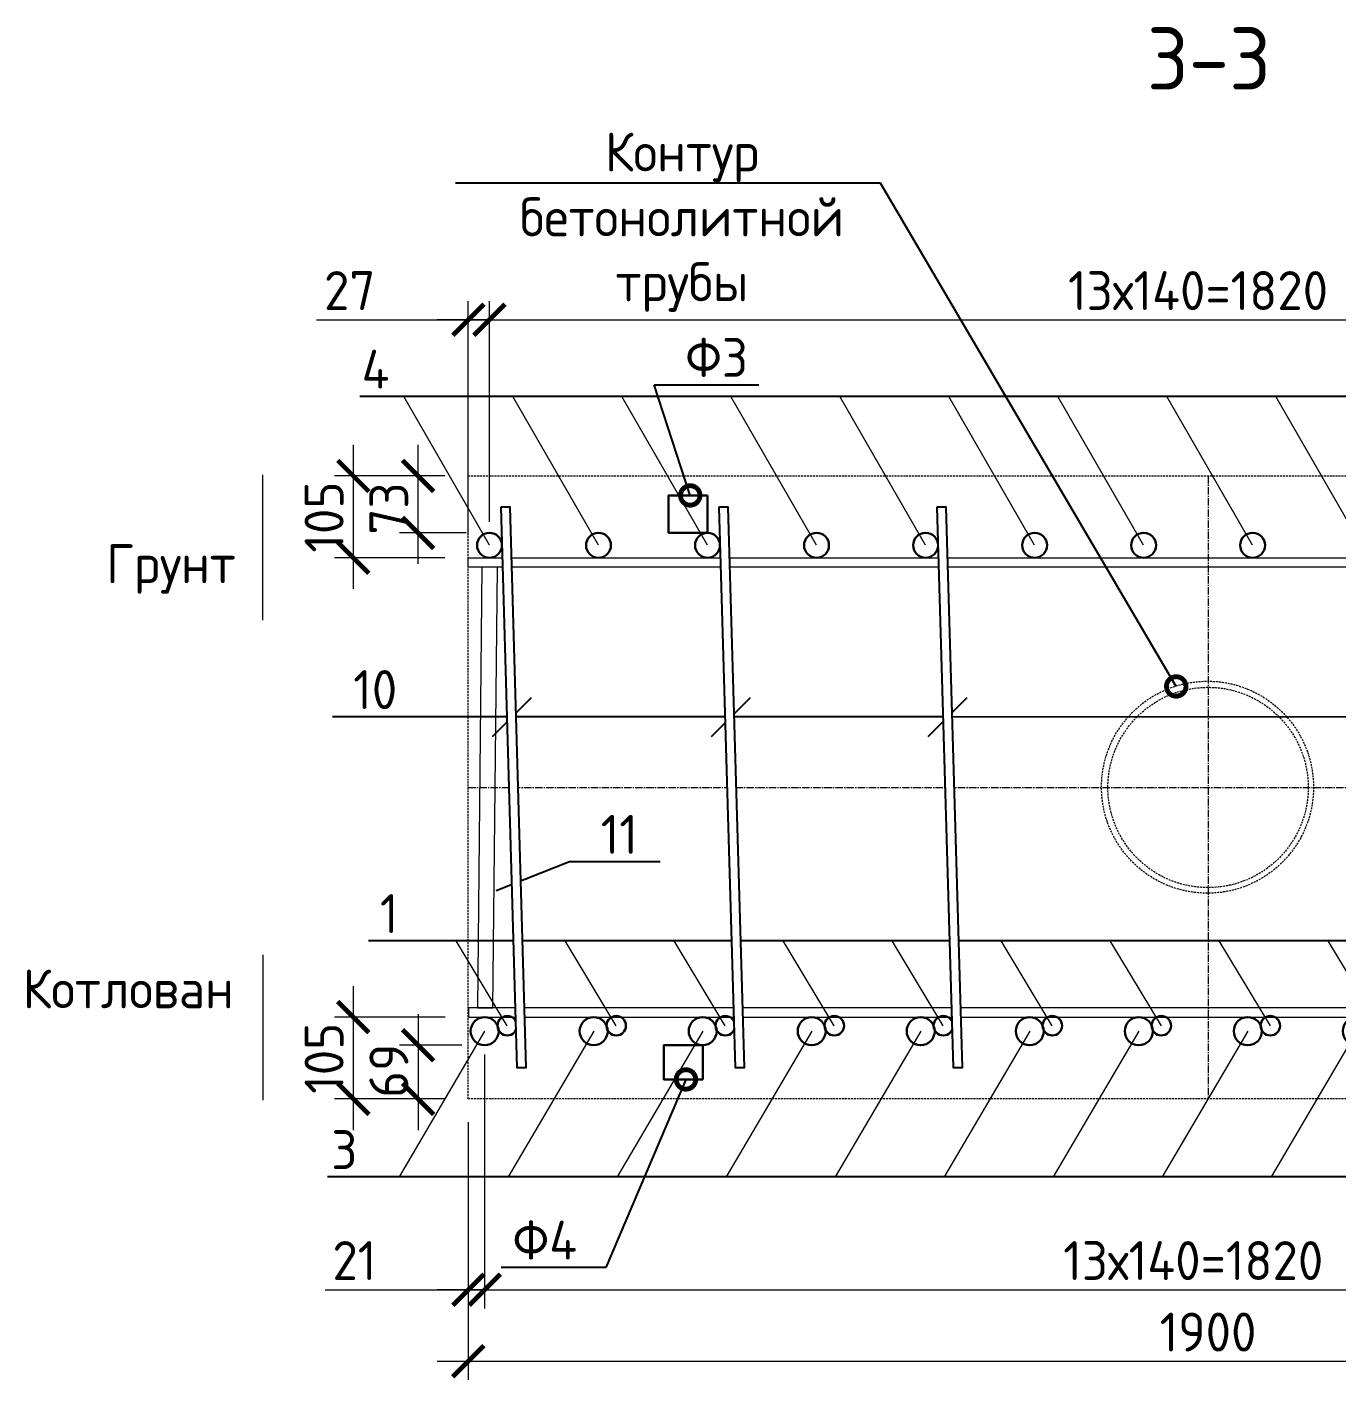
# Model space of a CAD drawing. Header units: millimetres. Extents: x -65574 to 111613, y -106550 to -50518.
# Drawn here: x 18244 to 19927, y -56955 to -55217 of the extents above; entities that cross this region are included whole.
import ezdxf
from ezdxf import colors
from ezdxf.entities.mleader import LeaderData, LeaderLine
from ezdxf.math import Vec2, Vec3

# ---------------------------------------------------------------- set-up
doc = ezdxf.new("R2010")
doc.units = ezdxf.units.MM
doc.linetypes.add('CENTER2', pattern=[28.575, 19.05, -3.175, 3.175, -3.175])
doc.linetypes.add('невидимая', pattern=[0.375, 0.25, -0.125])
doc.layers.get('Defpoints').update_dxf_attribs({"color": 6})
doc.styles.add('GOST-2.304_Type-B', font='GOST Common.ttf')
doc.dimstyles.new('УРСТ', dxfattribs={"dimtxt": 2.5, "dimasz": 2, "dimexe": 1.2, "dimexo": 1.5, "dimtad": 1, "dimdec": 0, "dimrnd": 1, "dimtxsty": 'GOST-2.304_Type-B', "dimblk": 'ARCHTICK', "dimcen": 2, "dimdle": 2, "dimazin": 3, "dimtfac": 1, "dimtdec": 0, "dimtmove": 1, "dimatfit": 0, "dimldrblk": 'NONE', "dimlwd": 15, "dimlwe": 15})

# ---------------------------------------------------------------- blocks, each defined once
blk = doc.blocks.new('_ArchTick')
at = {"color": 0, "linetype": 'ByBlock', "const_width": 0.15}
blk.add_lwpolyline([(-0.5, -0.5), (0.5, 0.5)], dxfattribs=at)
blk = doc.blocks.new('*D336')
at = {"color": 0, "lineweight": 15, "ltscale": 100, "transparency": 16777216}
for p, q in [((18838.3, -55852.6), (18838.3, -55569)), ((20658.3, -55852.6), (20658.3, -55569)), ((18798.3, -55593), (20698.3, -55593))]:
    blk.add_line(p, q, dxfattribs=at)
at = {"layer": 'Defpoints', "color": 0, "lineweight": -2, "ltscale": 100, "transparency": 16777216}
for p in [(20658.3, -55593), (18838.3, -55882.6), (20658.3, -55882.6)]:
    blk.add_point(p, dxfattribs=at)
at = {"color": 0, "lineweight": 15, "ltscale": 100, "transparency": 16777216, "xscale": 40, "yscale": 40, "zscale": 40, "rotation": 180}
blk.add_blockref('_ArchTick', (18838.3, -55593), dxfattribs=at)
at = {"color": 0, "lineweight": 15, "ltscale": 100, "transparency": 16777216, "xscale": 40, "yscale": 40, "zscale": 40}
blk.add_blockref('_ArchTick', (20658.3, -55593), dxfattribs=at)
at = {"color": 0, "lineweight": 15, "ltscale": 100, "transparency": 16777216, "insert": (19748.3, -55555.5), "char_height": 50, "attachment_point": 5, "style": 'GOST-2.304_Type-B'}
blk.add_mtext('\\A1;13х140=1820', dxfattribs=at)
blk = doc.blocks.new('_None')
blk = doc.blocks.new('*D337')
at = {"color": 0, "lineweight": 15, "ltscale": 100, "transparency": 16777216}
for p, q in [((18811.1, -55868.6), (18811.1, -55569)), ((18838.3, -55852.6), (18838.3, -55569)), ((18616.2, -55593), (18811.1, -55593)), ((18811.1, -55593), (18771.1, -55593)), ((18838.3, -55593), (18811.1, -55593)), ((18838.3, -55593), (18811.1, -55593)), ((18838.3, -55593), (18878.3, -55593))]:
    blk.add_line(p, q, dxfattribs=at)
at = {"layer": 'Defpoints', "color": 0, "lineweight": -2, "ltscale": 100, "transparency": 16777216}
for p in [(18811.1, -55593), (18838.3, -55882.6), (18811.1, -55898.6)]:
    blk.add_point(p, dxfattribs=at)
at = {"color": 0, "lineweight": 15, "ltscale": 100, "transparency": 16777216, "xscale": 40, "yscale": 40, "zscale": 40}
blk.add_blockref('_ArchTick', (18811.1, -55593), dxfattribs=at)
at = {"color": 0, "lineweight": 15, "ltscale": 100, "transparency": 16777216, "xscale": 40, "yscale": 40, "zscale": 40, "rotation": 180}
blk.add_blockref('_ArchTick', (18838.3, -55593), dxfattribs=at)
at = {"color": 0, "lineweight": 15, "ltscale": 100, "transparency": 16777216, "insert": (18658.8, -55555.5), "char_height": 50, "attachment_point": 5, "style": 'GOST-2.304_Type-B'}
blk.add_mtext('\\A1;27', dxfattribs=at)
blk = doc.blocks.new('*D339')
at = {"color": 0, "lineweight": 15, "ltscale": 100, "transparency": 16777216}
for p, q in [((18832.1, -56536.6), (18832.1, -56862.7)), ((20652.1, -56536.6), (20652.1, -56862.7)), ((18792.1, -56838.7), (20692.1, -56838.7))]:
    blk.add_line(p, q, dxfattribs=at)
at = {"layer": 'Defpoints', "color": 0, "lineweight": -2, "ltscale": 100, "transparency": 16777216}
for p in [(18832.1, -56506.6), (20652.1, -56506.6), (20652.1, -56838.7)]:
    blk.add_point(p, dxfattribs=at)
at = {"color": 0, "lineweight": 15, "ltscale": 100, "transparency": 16777216, "xscale": 40, "yscale": 40, "zscale": 40, "rotation": 180}
blk.add_blockref('_ArchTick', (18832.1, -56838.7), dxfattribs=at)
at = {"color": 0, "lineweight": 15, "ltscale": 100, "transparency": 16777216, "xscale": 40, "yscale": 40, "zscale": 40}
blk.add_blockref('_ArchTick', (20652.1, -56838.7), dxfattribs=at)
at = {"color": 0, "lineweight": 15, "ltscale": 100, "transparency": 16777216, "insert": (19742.1, -56801.2), "char_height": 50, "attachment_point": 5, "style": 'GOST-2.304_Type-B'}
blk.add_mtext('\\A1;13х140=1820', dxfattribs=at)
blk = doc.blocks.new('*D340')
at = {"color": 0, "lineweight": 15, "ltscale": 100, "transparency": 16777216}
for p, q in [((18832.1, -56536.6), (18832.1, -56862.7)), ((18811.1, -56623.6), (18811.1, -56862.7)), ((18627.3, -56838.7), (18811.1, -56838.7)), ((18811.1, -56838.7), (18771.1, -56838.7)), ((18832.1, -56838.7), (18811.1, -56838.7)), ((18832.1, -56838.7), (18811.1, -56838.7)), ((18832.1, -56838.7), (18872.1, -56838.7))]:
    blk.add_line(p, q, dxfattribs=at)
at = {"layer": 'Defpoints', "color": 0, "lineweight": -2, "ltscale": 100, "transparency": 16777216}
for p in [(18832.1, -56506.6), (18811.1, -56593.6), (18811.1, -56838.7)]:
    blk.add_point(p, dxfattribs=at)
at = {"color": 0, "lineweight": 15, "ltscale": 100, "transparency": 16777216, "xscale": 40, "yscale": 40, "zscale": 40}
blk.add_blockref('_ArchTick', (18811.1, -56838.7), dxfattribs=at)
at = {"color": 0, "lineweight": 15, "ltscale": 100, "transparency": 16777216, "xscale": 40, "yscale": 40, "zscale": 40, "rotation": 180}
blk.add_blockref('_ArchTick', (18832.1, -56838.7), dxfattribs=at)
at = {"color": 0, "lineweight": 15, "ltscale": 100, "transparency": 16777216, "insert": (18664.8, -56801.2), "char_height": 50, "attachment_point": 5, "style": 'GOST-2.304_Type-B'}
blk.add_mtext('\\A1;21', dxfattribs=at)
blk = doc.blocks.new('_DotSmall')
at = {"color": 0, "linetype": 'ByBlock', "const_width": 0.5}
blk.add_lwpolyline([(-0.0625, 0, 1), (0.0625, 0, 1)], format="xyb", close=True, dxfattribs=at)
blk = doc.blocks.new('*D414')
at = {"color": 0, "lineweight": 15, "ltscale": 100, "transparency": 16777216}
for p, q in [((18746.6, -56484.6), (18746.6, -56633.6)), ((18802.7, -56524.6), (18722.6, -56524.6)), ((18781.1, -56593.6), (18722.6, -56593.6))]:
    blk.add_line(p, q, dxfattribs=at)
at = {"layer": 'Defpoints', "color": 0, "lineweight": -2, "ltscale": 100, "transparency": 16777216}
for p in [(18832.7, -56524.6), (18746.6, -56593.6), (18811.1, -56593.6)]:
    blk.add_point(p, dxfattribs=at)
at = {"color": 0, "lineweight": 15, "ltscale": 100, "transparency": 16777216, "xscale": 40, "yscale": 40, "zscale": 40}
for p, rotation in [((18746.6, -56524.6), 90), ((18746.6, -56593.6), 270)]:
    blk.add_blockref('_ArchTick', p, dxfattribs=dict(at, rotation=rotation))
at = {"color": 0, "lineweight": 15, "ltscale": 100, "transparency": 16777216, "insert": (18709.1, -56557.4), "char_height": 50, "attachment_point": 5, "rotation": 90, "style": 'GOST-2.304_Type-B'}
blk.add_mtext('\\A1;69', dxfattribs=at)
blk = doc.blocks.new('*D415')
at = {"color": 0, "lineweight": 15, "ltscale": 100, "transparency": 16777216}
for p, q in [((18746.6, -55906.6), (18746.6, -55753.6)), ((18781.1, -55793.6), (18722.6, -55793.6)), ((18808.3, -55866.6), (18722.6, -55866.6))]:
    blk.add_line(p, q, dxfattribs=at)
at = {"layer": 'Defpoints', "color": 0, "lineweight": -2, "ltscale": 100, "transparency": 16777216}
for p in [(18746.6, -55793.6), (18811.1, -55793.6), (18838.3, -55866.6)]:
    blk.add_point(p, dxfattribs=at)
at = {"color": 0, "lineweight": 15, "ltscale": 100, "transparency": 16777216, "xscale": 40, "yscale": 40, "zscale": 40}
for p, rotation in [((18746.6, -55793.6), 90), ((18746.6, -55866.6), 270)]:
    blk.add_blockref('_ArchTick', p, dxfattribs=dict(at, rotation=rotation))
at = {"color": 0, "lineweight": 15, "ltscale": 100, "transparency": 16777216, "insert": (18709.1, -55835.4), "char_height": 50, "attachment_point": 5, "rotation": 90, "style": 'GOST-2.304_Type-B'}
blk.add_mtext('\\A1;73', dxfattribs=at)
blk = doc.blocks.new('*D416')
at = {"color": 0, "lineweight": 15, "ltscale": 100, "transparency": 16777216}
for p, q in [((18663.4, -55753.6), (18663.4, -55938.6)), ((18781.1, -55793.6), (18639.4, -55793.6)), ((18781.1, -55898.6), (18639.4, -55898.6))]:
    blk.add_line(p, q, dxfattribs=at)
at = {"layer": 'Defpoints', "color": 0, "lineweight": -2, "ltscale": 100, "transparency": 16777216}
for p in [(18811.1, -55793.6), (18663.4, -55898.6), (18811.1, -55898.6)]:
    blk.add_point(p, dxfattribs=at)
at = {"color": 0, "lineweight": 15, "ltscale": 100, "transparency": 16777216, "xscale": 40, "yscale": 40, "zscale": 40}
for p, rotation in [((18663.4, -55793.6), 90), ((18663.4, -55898.6), 270)]:
    blk.add_blockref('_ArchTick', p, dxfattribs=dict(at, rotation=rotation))
at = {"color": 0, "lineweight": 15, "ltscale": 100, "transparency": 16777216, "insert": (18625.9, -55846.4), "char_height": 50, "attachment_point": 5, "rotation": 90, "style": 'GOST-2.304_Type-B'}
blk.add_mtext('\\A1;105', dxfattribs=at)
blk = doc.blocks.new('*D417')
at = {"color": 0, "lineweight": 15, "transparency": 16777216}
for p, q in [((18663.4, -56448.6), (18663.4, -56633.6)), ((18781.2, -56488.6), (18639.4, -56488.6)), ((18781.1, -56593.6), (18639.4, -56593.6))]:
    blk.add_line(p, q, dxfattribs=at)
at = {"layer": 'Defpoints', "color": 0, "lineweight": -2, "transparency": 16777216}
for p in [(18811.2, -56488.6), (18663.4, -56593.6), (18811.1, -56593.6)]:
    blk.add_point(p, dxfattribs=at)
at = {"color": 0, "lineweight": 15, "transparency": 16777216, "xscale": 40, "yscale": 40, "zscale": 40}
for p, rotation in [((18663.4, -56488.6), 90), ((18663.4, -56593.6), 270)]:
    blk.add_blockref('_ArchTick', p, dxfattribs=dict(at, rotation=rotation))
at = {"color": 0, "lineweight": 15, "transparency": 16777216, "insert": (18625.9, -56541.4), "char_height": 50, "attachment_point": 5, "rotation": 90, "style": 'GOST-2.304_Type-B'}
blk.add_mtext('\\A1;105', dxfattribs=at)
blk = doc.blocks.new('*D436')
at = {"color": 0, "lineweight": 15, "transparency": 16777216}
for p, q in [((18811.1, -56623.6), (18811.1, -56954.5)), ((20711.1, -56623.6), (20711.1, -56954.5)), ((18771.1, -56930.5), (20751.1, -56930.5))]:
    blk.add_line(p, q, dxfattribs=at)
at = {"layer": 'Defpoints', "color": 0, "lineweight": -2, "transparency": 16777216}
for p in [(18811.1, -56593.6), (20711.1, -56593.6), (20711.1, -56930.5)]:
    blk.add_point(p, dxfattribs=at)
at = {"color": 0, "lineweight": 15, "transparency": 16777216, "xscale": 40, "yscale": 40, "zscale": 40, "rotation": 180}
blk.add_blockref('_ArchTick', (18811.1, -56930.5), dxfattribs=at)
at = {"color": 0, "lineweight": 15, "transparency": 16777216, "xscale": 40, "yscale": 40, "zscale": 40}
blk.add_blockref('_ArchTick', (20711.1, -56930.5), dxfattribs=at)
at = {"color": 0, "lineweight": 15, "transparency": 16777216, "insert": (19761.1, -56893), "char_height": 50, "attachment_point": 5, "style": 'GOST-2.304_Type-B'}
blk.add_mtext('\\A1;1900', dxfattribs=at)
blk = doc.blocks.new('*U294')
at = {"linetype": 'ByBlock', "lineweight": 15, "ltscale": 100}
blk.add_lwpolyline([(54.6, -91.6), (-55.2, 95.6)], dxfattribs=at)
blk = doc.blocks.new('*U295')
at = {"color": 0, "linetype": 'ByBlock', "lineweight": -2, "transparency": 16777216}
for p in [(0, 0), (140, 0), (280, 0), (420, 0), (560, 0), (700, 0), (840, 0), (980, 0), (1120, 0), (1260, 0), (1400, 0), (1540, 0), (1680, 0), (1820, 0)]:
    blk.add_blockref('*U294', p, dxfattribs=at)
blk = doc.blocks.new('*U292')
at = {"lineweight": 30, "ltscale": 100}
blk.add_circle((0, -4), 18, dxfattribs=at)
blk = doc.blocks.new('*U293')
at = {"color": 0, "linetype": 'ByBlock', "lineweight": -2, "transparency": 16777216}
for p in [(0, 0), (140, 0), (280, 0), (420, 0), (560, 0), (700, 0), (840, 0), (980, 0), (1120, 0), (1260, 0), (1400, 0), (1540, 0), (1680, 0), (1820, 0)]:
    blk.add_blockref('*U292', p, dxfattribs=at)
blk = doc.blocks.new('_Oblique')
at = {"color": 0, "linetype": 'ByBlock', "lineweight": -2}
blk.add_line((-0.5, -0.5), (0.5, 0.5), dxfattribs=at)
blk = doc.blocks.new('*U287')
at = {"linetype": 'ByBlock', "lineweight": 15, "ltscale": 100}
blk.add_lwpolyline([(32.9, -52), (-32.9, 57)], dxfattribs=at)
blk = doc.blocks.new('*U288')
at = {"color": 0, "linetype": 'ByBlock', "lineweight": -2, "transparency": 16777216}
for p in [(0, 0), (140, 0), (280, 0), (420, 0), (560, 0), (700, 0), (840, 0), (980, 0), (1120, 0), (1260, 0), (1400, 0), (1540, 0), (1680, 0), (1820, 0)]:
    blk.add_blockref('*U287', p, dxfattribs=at)
blk = doc.blocks.new('*U285')
at = {"color": 7, "lineweight": 30}
blk.add_circle((0, 2), 12.5, dxfattribs=at)
blk = doc.blocks.new('*U286')
at = {"color": 0, "linetype": 'ByBlock', "lineweight": -2, "transparency": 16777216}
for p in [(0, 0), (140, 0), (280, 0), (420, 0), (560, 0), (700, 0), (840, 0), (980, 0), (1120, 0), (1260, 0), (1400, 0), (1540, 0), (1680, 0), (1820, 0)]:
    blk.add_blockref('*U285', p, dxfattribs=at)
blk = doc.blocks.new('*U301')
at = {"lineweight": 30}
blk.add_circle((0, 0), 16, dxfattribs=at)
blk = doc.blocks.new('*U302')
at = {"color": 0, "linetype": 'ByBlock', "lineweight": -2, "transparency": 16777216}
for p in [(0, 0), (140, 0), (280, 0), (420, 0), (560, 0), (700, 0), (840, 0), (980, 0), (1120, 0), (1260, 0), (1400, 0), (1540, 0), (1680, 0), (1820, 0)]:
    blk.add_blockref('*U301', p, dxfattribs=at)
blk = doc.blocks.new('*U303')
at = {"linetype": 'ByBlock', "lineweight": 15, "ltscale": 100}
blk.add_lwpolyline([(54.8, -95.6), (-55.2, 95.6)], dxfattribs=at)
blk = doc.blocks.new('*U300')
at = {"color": 0, "linetype": 'ByBlock', "lineweight": -2, "transparency": 16777216}
for p in [(0, 0), (140, 0), (280, 0), (420, 0), (560, 0), (700, 0), (840, 0), (980, 0), (1120, 0), (1260, 0), (1400, 0), (1540, 0), (1680, 0), (1820, 0)]:
    blk.add_blockref('*U303', p, dxfattribs=at)

msp = doc.modelspace()

# ---------------------------------------------------------------- linework, layer by layer
at = {"linetype": 'CENTER2', "lineweight": 5, "ltscale": 0.5}
for p, q in [((19761.1, -55793.6), (19761.1, -56593.6)), ((18811.1, -56193.6), (20711.1, -56193.6))]:
    msp.add_line(p, q, dxfattribs=at)
at = {"lineweight": 15, "ltscale": 100}
for points in [[(18547.4, -55978.8), (18547.4, -55792)], [(18547.4, -56408.4), (18547.4, -56595.2)]]:
    msp.add_lwpolyline(points, dxfattribs=at)
at = {"linetype": 'невидимая', "lineweight": 15, "ltscale": 10}
msp.add_lwpolyline([(18811.1, -56593.6), (18811.1, -55793.6), (20711.1, -55793.6), (20711.1, -56593.6)], close=True, dxfattribs=at)
at = {"lineweight": 30, "ltscale": 100}
for points in [[(19118.3, -55818.6), (19068.3, -55818.6), (19068.3, -55866.6), (19118.3, -55866.6)], [(19112.1, -56568.6), (19062.1, -56568.6), (19062.1, -56524.6), (19112.1, -56524.6)]]:
    msp.add_lwpolyline(points, close=True, dxfattribs=at)
at = {"lineweight": 15}
for points in [[(18811.1, -55910.6), (18811.1, -55898.6), (20711.1, -55898.6), (20711.1, -55910.6)], [(18848.5, -55910.6), (18828.5, -55910.6), (18822.8, -56476.6), (18842.8, -56476.6)], [(18811.2, -56476.6), (18811.2, -56488.6), (20711.1, -56488.6), (20711.1, -56476.6)]]:
    msp.add_lwpolyline(points, close=True, dxfattribs=at)
at = {"linetype": 'невидимая', "lineweight": 5, "ltscale": 10}
for centre, radius in [((19760.4, -56193.3), 136.1), ((19761.1, -56193.6), 128.6)]:
    msp.add_circle(centre, radius, dxfattribs=at)

# ---------------------------------------------------------------- block references
for name, p in [('*U300', (18783.5, -55787)), ('*U302', (18838.3, -55882.6)), ('*U288', (18828.2, -56447.6)), ('*U293', (18832.1, -56502.6)), ('*U286', (18861.1, -56501.6))]:
    msp.add_blockref(name, p)
at = {"xscale": -1, "rotation": 180}
msp.add_blockref('*U295', (18777.5, -56598.2), dxfattribs=at)

# ---------------------------------------------------------------- texts
at = {"insert": (19762.2, -55257.4), "char_height": 80, "attachment_point": 5, "style": 'GOST-2.304_Type-B'}
msp.add_mtext('3-3', dxfattribs=at)
at = {"ltscale": 100, "char_height": 50, "style": 'GOST-2.304_Type-B'}
for s, heights, insert, attachment_point in [('Грунт', [-65], (18346.1, -55881.2), 1), ('Котлован', [-50], (18238.9, -56477.3), 7)]:
    msp.add_mtext_dynamic_manual_height_columns(s, width=386.986, gutter_width=300, heights=heights, dxfattribs=dict(at, insert=insert, attachment_point=attachment_point))

# ---------------------------------------------------------------- dimensions: what is measured, and where the dimension line sits
at = {"lineweight": 15, "ltscale": 100}
for base, p1, p2, angle, picture, middle in [((18811.1, -55593), (18838.3, -55882.6), (18811.1, -55898.6), 0, '*D337', (18658.8, -55585.5)), ((18663.4, -55898.6), (18811.1, -55793.6), (18811.1, -55898.6), 90, '*D416', (18663.4, -55846.4)), ((18746.6, -55793.6), (18838.3, -55866.6), (18811.1, -55793.6), 90, '*D415', (18746.6, -55835.4)), ((18746.6, -56593.6), (18832.7, -56524.6), (18811.1, -56593.6), 90, '*D414', (18746.6, -56557.4)), ((18811.1, -56838.7), (18832.1, -56506.6), (18811.1, -56593.6), 0, '*D340', (18664.8, -56841.8))]:
    dim = msp.add_linear_dim(base=base, p1=p1, p2=p2, angle=angle, dimstyle='УРСТ', override={"dimscale": 0, "dimtxsty": 'GOST-2.304_Type-B'}, dxfattribs=at)
    dim.commit()
    dim.dimension.update_dxf_attribs({"geometry": picture, "text_midpoint": middle, "dimtype": 160})
for base, p1, p2, picture, middle in [((20658.3, -55593), (18838.3, -55882.6), (20658.3, -55882.6), '*D336', (19748.3, -55555.5)), ((20652.1, -56838.7), (18832.1, -56506.6), (20652.1, -56506.6), '*D339', (19742.1, -56801.2))]:
    dim = msp.add_linear_dim(base=base, p1=p1, p2=p2, angle=0, text='13х140=<>', dimstyle='УРСТ', override={"dimscale": 0, "dimtxsty": 'GOST-2.304_Type-B'}, dxfattribs=at)
    dim.commit()
    dim.dimension.update_dxf_attribs({"geometry": picture, "text_midpoint": middle})
at = {"lineweight": 15}
dim = msp.add_linear_dim(base=(18663.4, -56593.6), p1=(18811.2, -56488.6), p2=(18811.1, -56593.6), angle=90, dimstyle='УРСТ', override={"dimscale": 0, "dimtxsty": 'GOST-2.304_Type-B'}, dxfattribs=at)
dim.commit()
dim.dimension.update_dxf_attribs({"geometry": '*D417', "text_midpoint": (18663.4, -56541.4), "dimtype": 160})
dim = msp.add_linear_dim(base=(20711.1, -56930.5), p1=(18811.1, -56593.6), p2=(20711.1, -56593.6), angle=0, dimstyle='УРСТ', override={"dimscale": 0, "dimtxsty": 'GOST-2.304_Type-B'}, dxfattribs=at)
dim.commit()
dim.dimension.update_dxf_attribs({"geometry": '*D436', "text_midpoint": (19761.1, -56893)})

# ---------------------------------------------------------------- leaders
at = {"lineweight": 15, "ltscale": 100}
ml = msp.add_multileader_mtext('Standard', dxfattribs=at)
ml.set_content('Контур \\Pбетонолитной \\Pтрубы', color=256, style='GOST-2.304_Type-B')
ml.set_leader_properties()
ml.set_arrow_properties(name='DOTSMALL')
ml.build(insert=Vec2(0, 0))
ml.multileader.update_dxf_attribs({"text_left_attachment_type": 6, "text_right_attachment_type": 6, "dogleg_length": 1, "arrow_head_size": 50, "scale": 20})
ctx = ml.context
ctx.base_point, ctx.scale, ctx.char_height, ctx.arrow_head_size, ctx.landing_gap_size, ctx.plane_origin = Vec3(18850.5, -55417.5), 20, 50, 50, 20, Vec3(19802.4, -56051.1)
ctx.left_attachment, ctx.right_attachment, ctx.text_align_type = 6, 6, 1
notes = []
notes.append((ctx, [(0, (1, 1, 0), (19340.5, -55417.5), (-1, 0), 20, [(0, [(19720.2, -56063.9)], 0, [])])]))
ctx.mtext.insert, ctx.mtext.alignment, ctx.mtext.flow_direction = Vec3(19085.5, -55352.5), 2, 5
at = {"lineweight": 15}
ml = msp.add_multileader_mtext('Standard', dxfattribs=at)
ml.set_content('4', color=256, style='GOST-2.304_Type-B')
ml.set_leader_properties()
ml.set_arrow_properties(name='NONE')
ml.build(insert=Vec2(0, 0))
ml.multileader.update_dxf_attribs({"text_right_attachment_type": 6, "dogleg_length": 2.5, "arrow_head_size": 50, "scale": 20})
ctx = ml.context
ctx.base_point, ctx.scale, ctx.char_height, ctx.arrow_head_size, ctx.plane_origin = Vec3(18677.9, -55656.4), 20, 50, 50, Vec3(18728.7, -55691.4)
ctx.right_attachment, ctx.text_align_type = 6, 2
notes.append((ctx, [(0, (1, 1, 0), (18728.7, -55691.4), (-1, 0), 16.8, [(0, [(20548.7, -55691.4)], 0, [])])]))
ctx.mtext.insert, ctx.mtext.alignment, ctx.mtext.flow_direction = Vec3(18709.9, -55631.4), 3, 5
at = {"lineweight": 15, "ltscale": 100}
ml = msp.add_multileader_mtext('Standard', dxfattribs=at)
ml.set_content('Ф3', color=256, style='GOST-2.304_Type-B')
ml.set_leader_properties()
ml.set_arrow_properties(name='DOTSMALL')
ml.build(insert=Vec2(0, 0))
ml.multileader.update_dxf_attribs({"text_left_attachment_type": 6, "text_right_attachment_type": 6, "dogleg_length": 1, "arrow_head_size": 50, "scale": 20})
ctx = ml.context
ctx.base_point, ctx.scale, ctx.char_height, ctx.arrow_head_size, ctx.landing_gap_size, ctx.plane_origin = Vec3(19069.7, -55676.4), 20, 50, 50, 20, Vec3(19388.3, -56483.9)
ctx.left_attachment, ctx.right_attachment = 6, 6
notes.append((ctx, [(1, (1, 1, 0), (19049.7, -55676.4), (1, 0), 20, [(0, [(19096.1, -55818.6)], 0, [])])]))
ctx.mtext.insert, ctx.mtext.flow_direction = Vec3(19089.7, -55616.4), 5
at = {"lineweight": 15}
ml = msp.add_multileader_mtext('Standard', dxfattribs=at)
ml.set_content('10', color=256, style='GOST-2.304_Type-B')
ml.set_leader_properties()
ml.set_arrow_properties(name='OBLIQUE')
ml.build(insert=Vec2(0, 0))
ml.multileader.update_dxf_attribs({"text_left_attachment_type": 6, "text_right_attachment_type": 6, "dogleg_length": 0.842, "arrow_head_size": 50, "scale": 20})
ctx = ml.context
ctx.base_point, ctx.scale, ctx.char_height, ctx.arrow_head_size, ctx.plane_origin = Vec3(18661.3, -56102.9), 20, 50, 50, Vec3(18728.3, -56114.9)
ctx.left_attachment, ctx.right_attachment = 6, 6
notes.append((ctx, [(0, (1, 1, 0), (18732.1, -56102.9), (-1, 0), 16.8, [(0, [(20685.8, -56103.4)], 0, []), (1, [(18867.4, -56103)], 0, []), (2, [(19148.5, -56103)], 0, []), (3, [(19426.6, -56103.1)], 0, []), (4, [(20126.5, -56103.2)], 0, []), (5, [(20406.4, -56103.3)], 0, [])])]))
ctx.mtext.insert, ctx.mtext.flow_direction = Vec3(18663.3, -56042.9), 5
at = {"lineweight": 15, "ltscale": 100}
ml = msp.add_multileader_mtext('Standard', dxfattribs=at)
ml.set_content('11', color=256, style='GOST-2.304_Type-B')
ml.set_leader_properties()
ml.set_arrow_properties(name='NONE')
ml.build(insert=Vec2(0, 0))
ml.multileader.update_dxf_attribs({"text_left_attachment_type": 6, "text_right_attachment_type": 6, "dogleg_length": 1, "arrow_head_size": 50, "scale": 20})
ctx = ml.context
ctx.base_point, ctx.scale, ctx.char_height, ctx.arrow_head_size, ctx.landing_gap_size, ctx.plane_origin = Vec3(18961.2, -56288.8), 20, 50, 50, 20, Vec3(19119, -56683.9)
ctx.left_attachment, ctx.right_attachment = 6, 6
notes.append((ctx, [(1, (1, 1, 0), (18941.2, -56288.8), (1, 0), 20, [(0, [(18847, -56326.1)], 0, [])])]))
ctx.mtext.insert, ctx.mtext.flow_direction = Vec3(18981.2, -56228.8), 5
at = {"lineweight": 15}
ml = msp.add_multileader_mtext('Standard', dxfattribs=at)
ml.set_content('1', color=256, style='GOST-2.304_Type-B')
ml.set_leader_properties()
ml.set_arrow_properties(name='NONE')
ml.build(insert=Vec2(0, 0))
ml.multileader.update_dxf_attribs({"text_right_attachment_type": 6, "dogleg_length": 2.5, "arrow_head_size": 50, "scale": 20})
ctx = ml.context
ctx.base_point, ctx.scale, ctx.char_height, ctx.arrow_head_size, ctx.plane_origin = Vec3(18704.4, -56355.6), 20, 50, 50, Vec3(18795.3, -56378.6)
ctx.right_attachment, ctx.text_align_type = 6, 2
notes.append((ctx, [(0, (1, 1, 0), (18795.3, -56390.6), (-1, 0), 72, [(0, [(20615.3, -56390.6)], 0, [])])]))
ctx.mtext.insert, ctx.mtext.alignment, ctx.mtext.flow_direction = Vec3(18721.4, -56330.6), 3, 5
at = {"lineweight": 15, "ltscale": 100}
ml = msp.add_multileader_mtext('Standard', dxfattribs=at)
ml.set_content('Ф4', color=256, style='GOST-2.304_Type-B')
ml.set_leader_properties()
ml.set_arrow_properties(name='DOTSMALL')
ml.build(insert=Vec2(0, 0))
ml.multileader.update_dxf_attribs({"text_left_attachment_type": 6, "text_right_attachment_type": 6, "dogleg_length": 1, "arrow_head_size": 50, "scale": 20})
ctx = ml.context
ctx.base_point, ctx.scale, ctx.char_height, ctx.arrow_head_size, ctx.landing_gap_size, ctx.plane_origin = Vec3(18847.9, -56809.9), 20, 50, 50, 20, Vec3(19215.9, -55910.6)
ctx.left_attachment, ctx.right_attachment = 6, 6
notes.append((ctx, [(0, (1, 1, 0), (18987.9, -56809.9), (-1, 0), 20, [(0, [(19090.6, -56568.6)], 0, [])])]))
ctx.mtext.insert, ctx.mtext.flow_direction = Vec3(18867.9, -56749.9), 5
at = {"lineweight": 15}
ml = msp.add_multileader_mtext('Standard', dxfattribs=at)
ml.set_content('3', color=256, style='GOST-2.304_Type-B')
ml.set_leader_properties()
ml.set_arrow_properties(name='NONE')
ml.build(insert=Vec2(0, 0))
ml.multileader.update_dxf_attribs({"text_right_attachment_type": 6, "dogleg_length": 2.5, "arrow_head_size": 50, "scale": 20})
ctx = ml.context
ctx.base_point, ctx.scale, ctx.char_height, ctx.arrow_head_size, ctx.plane_origin = Vec3(18641.7, -56658.8), 20, 50, 50, Vec3(18720.8, -56693.8)
ctx.right_attachment, ctx.text_align_type = 6, 2
notes.append((ctx, [(0, (1, 1, 0), (18720.8, -56693.8), (-1, 0), 50.1, [(0, [(20540.8, -56693.8)], 0, [])])]))
ctx.mtext.insert, ctx.mtext.alignment, ctx.mtext.flow_direction = Vec3(18668.7, -56633.8), 3, 5
for ctx, leaders in notes:
    for number, flags, end, landing, length, lines in leaders:
        leader = LeaderData()
        leader.index, (leader.has_last_leader_line, leader.has_dogleg_vector, leader.attachment_direction) = number, flags
        leader.last_leader_point, leader.dogleg_vector, leader.dogleg_length = Vec3(end), Vec3(landing), length
        for number, points, colour, breaks in lines:
            line = LeaderLine()
            line.index, line.vertices, line.color, line.breaks = number, Vec3.list(points), colors.encode_raw_color(colour), breaks
            leader.lines.append(line)
        ctx.leaders.append(leader)

# ---------------------------------------------------------------- next in the draw order: wipeouts: each hides what was drawn before it
at = {"color": 0}
for points in [[(18852.8, -55833.5), (18864.8, -55833.5), (18885.6, -56553.3), (18873.6, -56553.3)], [(19132.8, -55833.5), (19144.8, -55833.5), (19165.6, -56553.3), (19153.6, -56553.3)], [(19412.8, -55833.5), (19424.8, -55833.5), (19445.6, -56553.3), (19433.6, -56553.3)]]:
    msp.add_wipeout(points, dxfattribs=at)

# ---------------------------------------------------------------- next in the draw order: linework, layer by layer
at = {"color": 0, "lineweight": -2}
for points in [[(18852.8, -55833.5), (18873.6, -56553.3), (18885.6, -56553.3), (18864.8, -55833.5)], [(19132.8, -55833.5), (19153.6, -56553.3), (19165.6, -56553.3), (19144.8, -55833.5)], [(19412.8, -55833.5), (19433.6, -56553.3), (19445.6, -56553.3), (19424.8, -55833.5)]]:
    msp.add_lwpolyline(points, close=True, dxfattribs=at)

doc.saveas('drawing.dxf')
